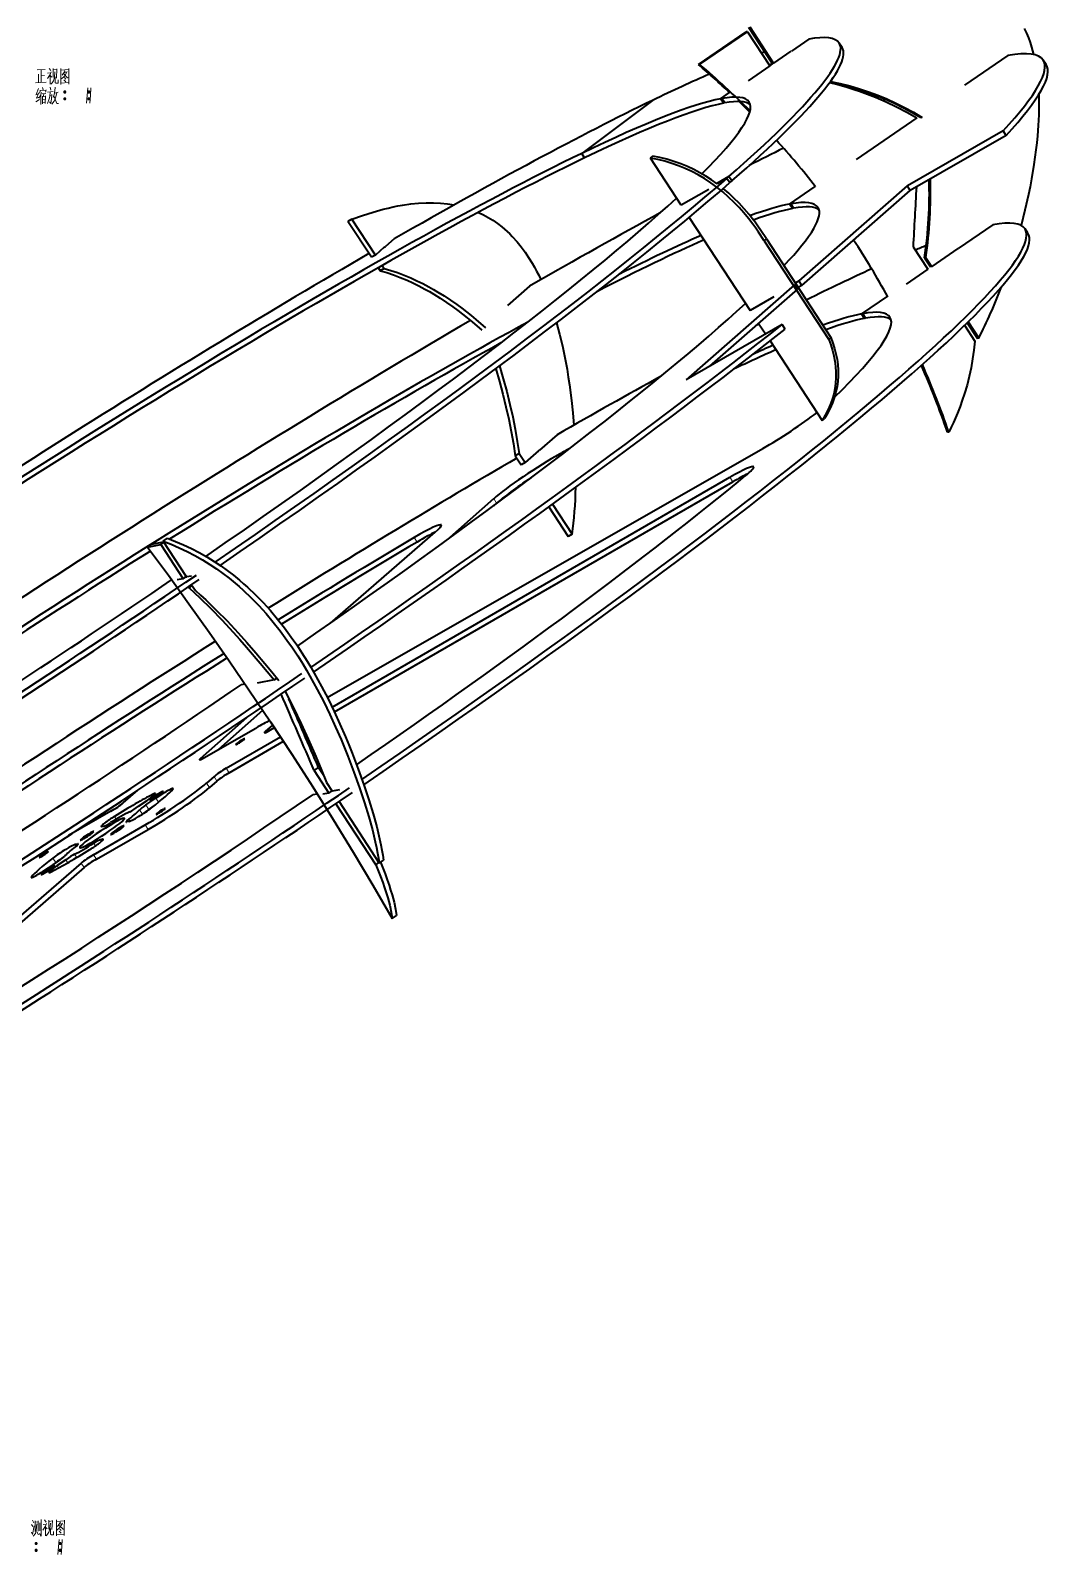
# Model space of a CAD drawing. Extents: x 43 to 1099, y 23 to 775.
# Drawn here: x 867.7 to 1057.9, y 22.9 to 306.1 of the extents above; entities that cross this region are included whole.
import ezdxf

# ---------------------------------------------------------------- set-up
doc = ezdxf.new("R2010")
doc.units = 0

msp = doc.modelspace()

# ---------------------------------------------------------------- linework, layer by layer
at = {"color": 7, "lineweight": 35, "ltscale": 0.199176}
for p, q in [((1005.6, 299.96), (1001.24, 306.62)), ((1005.83, 300), (1001.46, 306.67))]:
    msp.add_line(p, q, dxfattribs=at)
at = {"color": 7, "lineweight": 35, "ltscale": 0.268786}
msp.add_line((991.87, 299.72), (1000.75, 305.79), dxfattribs=at)
at = {"color": 7, "lineweight": 35, "ltscale": 0.268785}
msp.add_line((992.09, 299.76), (1000.97, 305.83), dxfattribs=at)
at = {"color": 7, "lineweight": 35, "ltscale": 0.005749}
for p, q in [((1000.97, 305.83), (1000.75, 305.79)), ((992.09, 299.76), (991.87, 299.72)), ((1034.14, 263.88), (1033.92, 263.83)), ((1035.23, 262.21), (1035.01, 262.17)), ((1043.96, 248.88), (1043.74, 248.84))]:
    msp.add_line(p, q, dxfattribs=at)
at = {"color": 7, "lineweight": 35, "ltscale": 0.189933}
msp.add_line((1000.97, 305.83), (1005.13, 299.47), dxfattribs=at)
at = {"color": 7, "lineweight": 35, "ltscale": 0.097787}
msp.add_line((1012.37, 304.45), (1009.14, 302.25), dxfattribs=at)
at = {"color": 7, "lineweight": 35, "ltscale": 0.024898}
for p, q in [((1018.58, 302.89), (1018.03, 303.73)), ((1010.29, 257.98), (1009.75, 258.82))]:
    msp.add_line(p, q, dxfattribs=at)
at = {"color": 7, "lineweight": 35, "ltscale": 0.09774}
msp.add_line((1009.06, 302.21), (1005.83, 300), dxfattribs=at)
at = {"color": 7, "lineweight": 35, "ltscale": 0.244316}
msp.add_line((1049.4, 301.41), (1041.33, 295.9), dxfattribs=at)
at = {"color": 7, "lineweight": 35, "ltscale": 0.024897}
for p, q in [((1056.5, 299.74), (1055.95, 300.57)), ((996.55, 292.55), (996, 293.39)), ((996.77, 292.59), (996.23, 293.43)), ((1049.05, 286.57), (1048.5, 287.4)), ((970.72, 282.39), (970.18, 283.22)), ((970.72, 282.39), (970.18, 283.22)), ((997.68, 277.74), (997.13, 278.58)), ((998.09, 278.1), (997.54, 278.94)), ((1031.24, 276.34), (1030.7, 277.18)), ((1009.37, 272.97), (1008.82, 273.8)), ((1009.59, 273.01), (1009.05, 273.85)), ((1053.12, 268.37), (1052.58, 269.21)), ((1011.11, 258.7), (1010.57, 259.54)), ((1022.73, 252.56), (1022.18, 253.39)), ((1022.95, 252.6), (1022.41, 253.43))]:
    msp.add_line(p, q, dxfattribs=at)
at = {"color": 7, "lineweight": 35, "ltscale": 0.122174}
for p, q in [((1005.13, 299.47), (1001.1, 296.71)), ((1034.54, 261.68), (1030.51, 258.92))]:
    msp.add_line(p, q, dxfattribs=at)
at = {"color": 7, "lineweight": 35, "ltscale": 0.017303}
msp.add_line((1005.06, 299.58), (1005.64, 299.97), dxfattribs=at)
at = {"color": 7, "lineweight": 35, "ltscale": 0.024173}
msp.add_line((1005.12, 299.5), (1005.91, 300.04), dxfattribs=at)
at = {"color": 7, "lineweight": 35, "ltscale": 0.005751}
msp.add_line((1005.83, 300), (1005.6, 299.96), dxfattribs=at)
at = {"color": 7, "lineweight": 35, "ltscale": 0.001636}
msp.add_line((1005.74, 299.92), (1005.7, 299.98), dxfattribs=at)
at = {"color": 7, "lineweight": 35, "ltscale": 0.000897082}
msp.add_line((1005.91, 300.04), (1005.88, 300.04), dxfattribs=at)
at = {"color": 7, "lineweight": 35, "ltscale": 0.411609}
msp.add_line((983.36, 293.08), (970.18, 283.22), dxfattribs=at)
msp.add_line((983.36, 293.08), (970.18, 283.22), dxfattribs=at)
at = {"color": 7, "lineweight": 35, "ltscale": 0.05057}
msp.add_line((996, 293.39), (997.67, 294.53), dxfattribs=at)
at = {"color": 7, "lineweight": 35, "ltscale": 0.005307}
for p, q in [((996.55, 292.55), (996.72, 292.67)), ((1022.9, 252.68), (1022.73, 252.56))]:
    msp.add_line(p, q, dxfattribs=at)
at = {"color": 7, "lineweight": 35, "ltscale": 0.34209}
msp.add_line((1032.48, 289.81), (1021.18, 282.09), dxfattribs=at)
at = {"color": 7, "lineweight": 35}
for p, q in [((1048.5, 287.4), (1030.7, 277.18)), ((1049.05, 286.57), (1031.24, 276.34)), ((1010.57, 259.54), (1030.7, 277.18)), ((1011.11, 258.7), (1031.24, 276.34)), ((990.17, 271.33), (1001.5, 254.02)), ((1004.09, 266.97), (1016.09, 248.64)), ((1004.5, 267.33), (1016.5, 249)), ((1009.75, 258.82), (989.62, 241.17)), ((1010.29, 257.98), (993.96, 243.67)), ((1007.42, 251.4), (989.62, 241.17)), ((922.89, 182.13), (1003.86, 228.39)), ((923.78, 180.33), (997.74, 223.03)), ((924.21, 179.43), (998.29, 222.2)), ((923.49, 195.95), (942.95, 212.82)), ((877.16, 151.35), (819.16, 101.05)), ((877.7, 150.52), (819.7, 100.22))]:
    msp.add_line(p, q, dxfattribs=at)
at = {"color": 7, "lineweight": 35, "ltscale": 0.013655}
msp.add_line((982.96, 282.35), (983.37, 282.71), dxfattribs=at)
at = {"color": 7, "lineweight": 35, "ltscale": 0.26142}
msp.add_line((988.69, 273.6), (982.96, 282.35), dxfattribs=at)
at = {"color": 7, "lineweight": 35, "ltscale": 0.065237}
msp.add_line((997.54, 278.94), (995.28, 277.64), dxfattribs=at)
at = {"color": 7, "lineweight": 35, "ltscale": 0.050631}
msp.add_line((997.13, 278.58), (995.38, 277.57), dxfattribs=at)
at = {"color": 7, "lineweight": 35, "ltscale": 0.013586}
msp.add_line((998.09, 278.1), (997.62, 277.83), dxfattribs=at)
at = {"color": 7, "lineweight": 35, "ltscale": 0.147439}
msp.add_line((993.8, 276.54), (988.69, 273.6), dxfattribs=at)
at = {"color": 7, "lineweight": 35, "ltscale": 0.144786}
msp.add_line((1008.82, 273.8), (1013.6, 277.07), dxfattribs=at)
at = {"color": 7, "lineweight": 35, "ltscale": 0.005309}
msp.add_line((1009.37, 272.97), (1009.54, 273.09), dxfattribs=at)
at = {"color": 7, "lineweight": 35, "ltscale": 0.021063}
for p, q in [((927.47, 271), (926.74, 270.58)), ((931.83, 264.33), (931.1, 263.92)), ((933.47, 261.83), (932.74, 261.42)), ((958.57, 227.45), (957.84, 227.03)), ((959.66, 225.78), (958.93, 225.36)), ((968.38, 212.45), (967.65, 212.03))]:
    msp.add_line(p, q, dxfattribs=at)
at = {"color": 7, "lineweight": 35, "ltscale": 0.199177}
for p, q in [((931.1, 263.92), (926.74, 270.58)), ((931.83, 264.33), (927.47, 271)), ((896.74, 204.51), (892.37, 211.17))]:
    msp.add_line(p, q, dxfattribs=at)
at = {"color": 7, "lineweight": 35, "ltscale": 0.195481}
msp.add_line((1046.62, 269.97), (1040.16, 265.56), dxfattribs=at)
at = {"color": 7, "lineweight": 35, "ltscale": 0.05465}
msp.add_line((935.35, 267.35), (933.7, 265.9), dxfattribs=at)
at = {"color": 7, "lineweight": 35, "ltscale": 0.013657}
msp.add_line((1004.09, 266.97), (1004.5, 267.33), dxfattribs=at)
at = {"color": 7, "lineweight": 35, "ltscale": 0.054623}
msp.add_line((933.48, 265.77), (931.83, 264.33), dxfattribs=at)
at = {"color": 7, "lineweight": 35, "ltscale": 0.006576}
msp.add_line((933.48, 265.77), (933.7, 265.9), dxfattribs=at)
at = {"color": 7, "lineweight": 35, "ltscale": 0.124485}
for p, q in [((1031.81, 265.85), (1034.54, 261.68)), ((920.47, 168.53), (923.19, 164.36))]:
    msp.add_line(p, q, dxfattribs=at)
at = {"color": 7, "lineweight": 35, "ltscale": 0.049794}
for p, q in [((1033.92, 263.83), (1035.01, 262.17)), ((1034.14, 263.88), (1035.23, 262.21)), ((957.84, 227.03), (958.93, 225.36)), ((958.57, 227.45), (959.66, 225.78)), ((922.73, 166.35), (923.82, 164.68))]:
    msp.add_line(p, q, dxfattribs=at)
at = {"color": 7, "lineweight": 35, "ltscale": 0.14655}
msp.add_line((1040.08, 265.52), (1035.23, 262.21), dxfattribs=at)
at = {"color": 7, "lineweight": 35, "ltscale": 0.017087}
msp.add_line((932.37, 261.99), (932.74, 261.42), dxfattribs=at)
at = {"color": 7, "lineweight": 35, "ltscale": 0.016968}
msp.add_line((933.1, 262.4), (933.47, 261.83), dxfattribs=at)
at = {"color": 7, "lineweight": 35, "ltscale": 0.136561}
msp.add_line((960.49, 258.56), (956.38, 254.96), dxfattribs=at)
at = {"color": 7, "lineweight": 35, "ltscale": 0.02032}
for p, q in [((1010.57, 259.54), (1009.86, 259.13)), ((1011.11, 258.7), (1010.41, 258.3))]:
    msp.add_line(p, q, dxfattribs=at)
at = {"color": 7, "lineweight": 35, "ltscale": 0.126378}
msp.add_line((1005.89, 256.54), (1001.5, 254.02), dxfattribs=at)
at = {"color": 7, "lineweight": 35, "ltscale": 0.146091}
msp.add_line((1027.01, 256.69), (1022.18, 253.39), dxfattribs=at)
at = {"color": 7, "lineweight": 35, "ltscale": 0.059688}
msp.add_line((1003.06, 251.64), (1004.37, 249.65), dxfattribs=at)
at = {"color": 7, "lineweight": 35, "ltscale": 0.024896}
msp.add_line((1007.97, 250.57), (1007.42, 251.4), dxfattribs=at)
at = {"color": 7, "lineweight": 35, "ltscale": 0.087605}
msp.add_line((1041.35, 251.28), (1043.27, 248.35), dxfattribs=at)
at = {"color": 7, "lineweight": 35, "ltscale": 0.087037}
msp.add_line((1041.83, 251.75), (1043.74, 248.84), dxfattribs=at)
at = {"color": 7, "lineweight": 35, "ltscale": 0.090306}
msp.add_line((1041.98, 251.9), (1043.96, 248.88), dxfattribs=at)
at = {"color": 7, "lineweight": 35, "ltscale": 0.009243}
msp.add_line((953.07, 246.83), (953.18, 246.48), dxfattribs=at)
at = {"color": 7, "lineweight": 35, "ltscale": 0.006015}
msp.add_line((953.8, 247.24), (953.88, 247.01), dxfattribs=at)
at = {"color": 7, "lineweight": 35, "ltscale": 0.441638}
msp.add_line((1005.19, 248.39), (1014.87, 233.6), dxfattribs=at)
at = {"color": 7, "lineweight": 35, "ltscale": 0.013656}
for p, q in [((1016.09, 248.64), (1016.5, 249)), ((1014.87, 233.6), (1015.28, 233.96))]:
    msp.add_line(p, q, dxfattribs=at)
at = {"color": 7, "lineweight": 35, "ltscale": 0.109249}
msp.add_line((965.64, 230.95), (962.35, 228.07), dxfattribs=at)
at = {"color": 7, "lineweight": 35, "ltscale": 0.005752}
msp.add_line((1038.4, 231.45), (1038.18, 231.4), dxfattribs=at)
at = {"color": 7, "lineweight": 35, "ltscale": 0.081904}
msp.add_line((962.12, 227.94), (959.66, 225.78), dxfattribs=at)
at = {"color": 7, "lineweight": 35, "ltscale": 0.006575}
msp.add_line((962.12, 227.94), (962.35, 228.07), dxfattribs=at)
at = {"color": 7, "lineweight": 13, "ltscale": 0.00803}
msp.add_line((966.23, 227.08), (966.06, 227.35), dxfattribs=at)
at = {"color": 7, "lineweight": 35, "ltscale": 0.000271609}
msp.add_line((960.59, 222.82), (960.6, 222.81), dxfattribs=at)
at = {"color": 7, "lineweight": 13, "ltscale": 0.024897}
for p, q in [((998.29, 222.2), (997.74, 223.03)), ((954.37, 218.23), (953.82, 219.07)), ((939.58, 210.99), (939.03, 211.83)), ((902.38, 166.59), (901.84, 167.43)), ((904.64, 168.14), (904.09, 168.97)), ((901.01, 165.39), (900.46, 166.22)), ((889.73, 161.32), (889.18, 162.15)), ((889.59, 157.59), (889.05, 158.43)), ((872.43, 151.43), (871.88, 152.27)), ((877.7, 150.52), (877.16, 151.35)), ((879.97, 152.07), (879.43, 152.9))]:
    msp.add_line(p, q, dxfattribs=at)
at = {"color": 7, "lineweight": 35, "ltscale": 0.288389}
msp.add_line((945.19, 211.42), (953.82, 219.07), dxfattribs=at)
at = {"color": 7, "lineweight": 35, "ltscale": 0.017971}
msp.add_line((953.83, 217.76), (954.37, 218.23), dxfattribs=at)
at = {"color": 7, "lineweight": 35, "ltscale": 0.164657}
msp.add_line((964.05, 217.54), (967.65, 212.03), dxfattribs=at)
at = {"color": 7, "lineweight": 35, "ltscale": 0.16689}
msp.add_line((964.73, 218.03), (968.38, 212.45), dxfattribs=at)
at = {"color": 7, "lineweight": 35, "ltscale": 0.024435}
for p, q in [((889.46, 210.08), (890.27, 210.63)), ((920.47, 168.53), (921.27, 169.08))]:
    msp.add_line(p, q, dxfattribs=at)
at = {"color": 7, "lineweight": 35, "ltscale": 0.063252}
msp.add_line((889.46, 210.08), (891.95, 210.55), dxfattribs=at)
at = {"color": 7, "lineweight": 35, "ltscale": 0.055767}
msp.add_line((890.27, 210.63), (892.46, 211.04), dxfattribs=at)
at = {"color": 7, "lineweight": 35, "ltscale": 0.017525}
for p, q in [((891.95, 210.55), (892.53, 210.94)), ((896.11, 204.19), (896.69, 204.59)), ((897.2, 202.52), (897.78, 202.92)), ((931.92, 151.03), (932.5, 151.43))]:
    msp.add_line(p, q, dxfattribs=at)
at = {"color": 7, "lineweight": 35, "ltscale": 0.189934}
msp.add_line((891.95, 210.55), (896.11, 204.19), dxfattribs=at)
at = {"color": 7, "lineweight": 35, "ltscale": 0.024436}
for p, q in [((892.37, 211.17), (893.18, 211.73)), ((932.55, 151.35), (933.36, 151.9)), ((934.98, 141.07), (935.78, 141.62))]:
    msp.add_line(p, q, dxfattribs=at)
at = {"color": 7, "lineweight": 35, "ltscale": 0.028752}
msp.add_line((896.11, 204.19), (894.98, 203.98), dxfattribs=at)
at = {"color": 7, "lineweight": 35, "ltscale": 0.004039}
msp.add_line((896.56, 204.5), (896.72, 204.53), dxfattribs=at)
at = {"color": 7, "lineweight": 35, "ltscale": 0.023}
msp.add_line((897.64, 204.68), (896.74, 204.51), dxfattribs=at)
at = {"color": 7, "lineweight": 35, "ltscale": 0.004447}
msp.add_line((897.1, 202.67), (897.2, 202.52), dxfattribs=at)
at = {"color": 7, "lineweight": 35, "ltscale": 0.03164}
msp.add_line((897.68, 203.07), (898.37, 202.01), dxfattribs=at)
at = {"color": 7, "lineweight": 35, "ltscale": 0.019872}
msp.add_line((907.64, 184.6), (906.86, 184.45), dxfattribs=at)
at = {"color": 7, "lineweight": 35, "ltscale": 0.080501}
msp.add_line((913, 185.37), (909.83, 184.78), dxfattribs=at)
at = {"color": 7, "lineweight": 35, "ltscale": 0.016054}
msp.add_line((913, 185.37), (913.53, 185.73), dxfattribs=at)
at = {"color": 7, "lineweight": 35, "ltscale": 0.288487}
msp.add_line((899.31, 170.77), (907.95, 178.42), dxfattribs=at)
at = {"color": 7, "lineweight": 35, "ltscale": 0.272636}
msp.add_line((902.76, 172.5), (910.92, 179.73), dxfattribs=at)
at = {"color": 7, "lineweight": 35, "ltscale": 0.004107}
msp.add_line((917.08, 178.81), (917.22, 178.89), dxfattribs=at)
at = {"color": 7, "lineweight": 35, "ltscale": 0.277371}
msp.add_line((899.97, 170.9), (909.59, 176.43), dxfattribs=at)
at = {"color": 7, "lineweight": 35, "ltscale": 0.044307}
msp.add_line((911.41, 175.82), (912.75, 176.99), dxfattribs=at)
at = {"color": 7, "lineweight": 13, "ltscale": 0.004906}
msp.add_line((911.52, 175.66), (911.41, 175.82), dxfattribs=at)
at = {"color": 7, "lineweight": 35, "ltscale": 0.029714}
msp.add_line((912.03, 175.92), (913.06, 176.51), dxfattribs=at)
at = {"color": 7, "lineweight": 35, "ltscale": 0.006036}
msp.add_line((917.89, 176.93), (918.1, 177.05), dxfattribs=at)
at = {"color": 7, "lineweight": 35, "ltscale": 0.006811}
msp.add_line((918.28, 176.02), (918.52, 176.15), dxfattribs=at)
at = {"color": 7, "lineweight": 35, "ltscale": 0.291438}
msp.add_line((904.09, 168.97), (914.19, 174.8), dxfattribs=at)
at = {"color": 7, "lineweight": 35, "ltscale": 0.291454}
msp.add_line((904.64, 168.14), (914.74, 173.97), dxfattribs=at)
at = {"color": 7, "lineweight": 13, "ltscale": 0.004769}
msp.add_line((899.42, 170.61), (899.31, 170.77), dxfattribs=at)
at = {"color": 7, "lineweight": 35, "ltscale": 0.045655}
for p, q in [((901.84, 167.43), (900.46, 166.22)), ((902.38, 166.59), (901.01, 165.39))]:
    msp.add_line(p, q, dxfattribs=at)
at = {"color": 7, "lineweight": 35, "ltscale": 0.044099}
msp.add_line((921.27, 169.08), (922.24, 167.6), dxfattribs=at)
at = {"color": 7, "lineweight": 35, "ltscale": 0.091221}
msp.add_line((884.95, 162.52), (887.71, 164.91), dxfattribs=at)
at = {"color": 7, "lineweight": 35, "ltscale": 0.028749}
msp.add_line((923.19, 164.36), (922.06, 164.15), dxfattribs=at)
at = {"color": 7, "lineweight": 35, "ltscale": 0.017527}
msp.add_line((923.19, 164.36), (923.77, 164.76), dxfattribs=at)
at = {"color": 7, "lineweight": 35, "ltscale": 0.034487}
msp.add_line((925.18, 164.93), (923.82, 164.68), dxfattribs=at)
at = {"color": 7, "lineweight": 35, "ltscale": 0.048671}
for p, q in [((887.83, 161.9), (889.44, 163)), ((874.28, 151.97), (872.67, 150.87))]:
    msp.add_line(p, q, dxfattribs=at)
at = {"color": 7, "lineweight": 35, "ltscale": 0.056186}
msp.add_line((889.18, 162.15), (891.04, 163.42), dxfattribs=at)
at = {"color": 7, "lineweight": 35, "ltscale": 0.03107}
msp.add_line((889.73, 161.32), (890.76, 162.02), dxfattribs=at)
at = {"color": 7, "lineweight": 13, "ltscale": 0.007031}
msp.add_line((890.59, 163.85), (890.43, 164.08), dxfattribs=at)
at = {"color": 7, "lineweight": 13, "ltscale": 0.023123}
msp.add_line((891.55, 162.65), (891.04, 163.42), dxfattribs=at)
at = {"color": 7, "lineweight": 35, "ltscale": 0.020367}
msp.add_line((921.02, 164.18), (920.22, 164.04), dxfattribs=at)
at = {"color": 7, "lineweight": 35, "ltscale": 0.339138}
msp.add_line((924.49, 162.38), (931.92, 151.03), dxfattribs=at)
at = {"color": 7, "lineweight": 35, "ltscale": 0.341425}
msp.add_line((925.07, 162.77), (932.55, 151.35), dxfattribs=at)
at = {"color": 7, "lineweight": 35, "ltscale": 0.227067}
msp.add_line((882.68, 160.97), (874.8, 156.45), dxfattribs=at)
at = {"color": 7, "lineweight": 13, "ltscale": 0.015543}
msp.add_line((883.68, 159.49), (883.34, 160.01), dxfattribs=at)
at = {"color": 7, "lineweight": 35, "ltscale": 0.013223}
msp.add_line((886.08, 159.08), (885.56, 158.98), dxfattribs=at)
at = {"color": 7, "lineweight": 13, "ltscale": 0.010665}
msp.add_line((886.24, 159.13), (886.01, 159.48), dxfattribs=at)
at = {"color": 7, "lineweight": 13, "ltscale": 0.024074}
msp.add_line((888.53, 160.42), (888, 161.23), dxfattribs=at)
at = {"color": 7, "lineweight": 35, "ltscale": 0.27737}
for p, q in [((879.43, 152.9), (889.05, 158.43)), ((879.97, 152.07), (889.59, 157.59))]:
    msp.add_line(p, q, dxfattribs=at)
at = {"color": 7, "lineweight": 35, "ltscale": 0.011453}
for p, q in [((880.94, 158.12), (881.39, 158.2)), ((881.17, 155.76), (880.72, 155.67))]:
    msp.add_line(p, q, dxfattribs=at)
at = {"color": 7, "lineweight": 13, "ltscale": 0.018138}
msp.add_line((876.33, 152.38), (875.94, 152.99), dxfattribs=at)
at = {"color": 7, "lineweight": 35, "ltscale": 0.013221}
msp.add_line((876.55, 154.89), (876.03, 154.8), dxfattribs=at)
at = {"color": 7, "lineweight": 13, "ltscale": 0.009136}
msp.add_line((876.23, 154.49), (876.03, 154.8), dxfattribs=at)
at = {"color": 7, "lineweight": 13, "ltscale": 0.001927}
msp.add_line((876.59, 154.83), (876.55, 154.89), dxfattribs=at)
at = {"color": 7, "lineweight": 13, "ltscale": 0.01449}
msp.add_line((879.79, 154.54), (879.48, 155.02), dxfattribs=at)
at = {"color": 7, "lineweight": 13, "ltscale": 0.00895}
msp.add_line((880.92, 155.37), (880.72, 155.67), dxfattribs=at)
at = {"color": 7, "lineweight": 13, "ltscale": 0.002409}
msp.add_line((881.22, 155.67), (881.17, 155.76), dxfattribs=at)
at = {"color": 7, "lineweight": 35, "ltscale": 0.056188}
msp.add_line((871.07, 150.45), (872.92, 151.72), dxfattribs=at)
at = {"color": 7, "lineweight": 13, "ltscale": 0.012599}
msp.add_line((872.95, 150.45), (872.67, 150.87), dxfattribs=at)
at = {"color": 7, "lineweight": 13, "ltscale": 0.017077}
msp.add_line((874.65, 151.4), (874.28, 151.97), dxfattribs=at)
at = {"color": 7, "lineweight": 13, "ltscale": 0.003571}
msp.add_line((868.01, 148.68), (867.93, 148.8), dxfattribs=at)
at = {"color": 7, "lineweight": 35}
for points in [[(1052.41, 306.44), (1052.84, 305.54), (1053.19, 304.72), (1053.51, 303.86), (1053.8, 302.98), (1053.99, 302.3), (1054.17, 301.61)], [(1016.26, 296.39), (1017.79, 296.01), (1019.32, 295.59), (1020.83, 295.12), (1021.83, 294.78), (1022.83, 294.43), (1023.82, 294.05), (1024.8, 293.66), (1026.75, 292.81), (1028.68, 291.89), (1030.59, 290.89), (1032.48, 289.81)], [(1016.34, 296.51), (1018.1, 296.13), (1019.84, 295.69), (1021.57, 295.19), (1023.29, 294.62), (1024.98, 293.99), (1026.67, 293.3), (1028.33, 292.54), (1029.98, 291.72), (1031.61, 290.83), (1033.22, 289.88)], [(1016.4, 296.59), (1018.22, 296.2), (1020.01, 295.75), (1021.8, 295.23), (1023.51, 294.66), (1025.21, 294.03), (1026.89, 293.34), (1028.56, 292.58), (1030.2, 291.76), (1031.83, 290.87), (1033.44, 289.92)], [(1055.13, 294.17), (1055.16, 292.29), (1055.13, 290.37), (1055.03, 288.43), (1054.88, 286.46), (1054.75, 285.18), (1054.6, 283.9), (1054.42, 282.53), (1054.22, 281.15), (1053.78, 278.49), (1053.5, 277.03), (1053.21, 275.58), (1052.56, 272.69), (1051.85, 269.85)], [(1004.09, 266.97), (1003.05, 268.56), (1002.52, 269.33), (1001.98, 270.07), (1001.16, 271.15), (1000.31, 272.18), (999.43, 273.16), (998.54, 274.1), (997.49, 275.11), (996.42, 276.06), (995.31, 276.94), (994.18, 277.77), (993.02, 278.53), (991.83, 279.23), (990.62, 279.87), (989.41, 280.43), (988.17, 280.93), (986.91, 281.37), (985.62, 281.76), (984.3, 282.08), (982.96, 282.35)], [(995.38, 277.57), (994.32, 278.31), (993.25, 279), (992.15, 279.64), (991.03, 280.23), (989.82, 280.79), (988.58, 281.29), (987.32, 281.73), (986.03, 282.12), (984.71, 282.44), (983.37, 282.71)], [(1004.5, 267.33), (1003.47, 268.92), (1002.93, 269.69), (1002.39, 270.44), (1001.85, 271.15), (1001.29, 271.85), (1000.38, 272.93), (999.44, 273.95), (998.48, 274.92), (997.5, 275.84), (996.48, 276.7)], [(927.47, 271), (929.46, 271.71), (931.4, 272.32), (933.29, 272.84), (934.22, 273.07), (935.15, 273.28), (936.03, 273.45), (936.9, 273.61), (938.39, 273.82), (939.83, 273.96), (941.24, 274.04), (942.61, 274.04), (943.94, 273.98), (945.23, 273.85), (946.48, 273.66)], [(950.97, 272.27), (951.9, 271.82), (952.81, 271.33), (953.68, 270.79), (954.53, 270.2), (955.34, 269.56), (955.84, 269.14), (956.33, 268.71), (956.8, 268.25), (957.27, 267.78), (958.17, 266.78), (958.92, 265.86), (959.64, 264.89), (960.32, 263.87), (960.98, 262.8), (961.39, 262.09), (961.78, 261.36), (962.19, 260.57), (962.58, 259.76)], [(932.74, 261.42), (933.98, 261.06), (935.22, 260.64), (936.46, 260.18), (937.71, 259.66), (938.82, 259.15), (939.93, 258.6), (941.04, 258.01), (941.88, 257.54), (942.71, 257.04), (943.89, 256.31), (945.07, 255.53), (946.25, 254.7), (947.14, 254.05), (948.02, 253.37), (948.91, 252.67), (949.8, 251.94), (951.59, 250.4)], [(933.47, 261.83), (934.71, 261.48), (935.95, 261.06), (937.19, 260.6), (938.44, 260.08), (939.55, 259.57), (940.66, 259.02), (941.77, 258.43), (942.61, 257.96), (943.44, 257.46), (944.62, 256.73), (945.8, 255.95), (946.98, 255.12), (947.87, 254.47), (948.75, 253.79), (949.64, 253.09), (950.53, 252.36), (952.32, 250.82)], [(965.52, 251.74), (966.08, 249.62), (966.59, 247.47), (967.04, 245.3), (967.45, 243.11), (967.69, 241.65), (967.91, 240.19), (968.29, 237.28), (968.54, 234.99), (968.74, 232.73)], [(1016.09, 248.64), (1016.46, 247.62), (1016.77, 246.6), (1017.03, 245.6), (1017.22, 244.61), (1017.35, 243.63), (1017.43, 242.57), (1017.43, 241.53), (1017.36, 240.5), (1017.22, 239.48), (1017.01, 238.47), (1016.72, 237.47), (1016.37, 236.49), (1015.94, 235.52), (1015.44, 234.55), (1014.87, 233.6)], [(1016.5, 249), (1016.87, 247.98), (1017.18, 246.96), (1017.44, 245.96), (1017.63, 244.97), (1017.76, 243.99), (1017.84, 242.93), (1017.84, 241.89), (1017.77, 240.86), (1017.63, 239.84), (1017.42, 238.83), (1017.13, 237.83), (1016.78, 236.85), (1016.35, 235.88), (1015.85, 234.91), (1015.28, 233.96)], [(1043.27, 248.35), (1043.08, 246.67), (1042.84, 245.02), (1042.55, 243.38), (1042.2, 241.76), (1041.79, 240.16), (1041.32, 238.58), (1040.92, 237.36), (1040.49, 236.16), (1040.02, 234.96), (1039.64, 234.07), (1039.25, 233.19), (1038.84, 232.32), (1038.4, 231.45)], [(954.91, 243.73), (955.6, 241.33), (956.24, 238.95), (956.82, 236.59), (957.35, 234.24), (957.81, 231.96), (958.21, 229.7), (958.57, 227.45)], [(954.21, 243.21), (954.89, 240.84), (955.52, 238.48), (956.1, 236.15), (956.62, 233.83), (957.08, 231.54), (957.48, 229.28), (957.84, 227.03)], [(889.46, 210.08), (893.35, 204.83), (897.18, 199.54), (900.96, 194.24), (904.68, 188.91), (908.34, 183.56), (912.35, 177.58), (916.3, 171.56), (920.18, 165.52), (923.98, 159.45), (927.72, 153.35), (931.38, 147.23), (934.98, 141.07)], [(892.37, 211.17), (893.89, 210.58), (895.38, 209.94), (896.84, 209.24), (898.28, 208.49), (899.68, 207.69), (901.06, 206.84), (902.28, 206.03), (903.47, 205.18), (904.64, 204.29), (905.79, 203.35), (906.54, 202.71), (907.28, 202.04), (908.74, 200.66), (910.15, 199.22), (911.52, 197.7), (912.85, 196.13), (914.14, 194.49), (915.39, 192.79), (916.41, 191.34), (917.39, 189.86), (918.34, 188.34), (919.01, 187.22), (919.67, 186.09), (920.35, 184.87), (921.02, 183.63), (922.22, 181.31), (923.36, 178.96), (924.44, 176.61), (925.45, 174.28), (926.09, 172.74), (926.7, 171.21), (927.84, 168.23), (928.88, 165.32), (929.8, 162.55), (930.59, 159.94), (931.27, 157.51), (931.82, 155.27), (932.05, 154.21), (932.25, 153.19), (932.41, 152.25), (932.55, 151.35)], [(893.18, 211.73), (894.7, 211.13), (896.19, 210.49), (897.65, 209.79), (899.08, 209.05), (900.49, 208.25), (901.87, 207.39), (903.08, 206.58), (904.28, 205.73), (905.45, 204.84), (906.59, 203.9), (907.35, 203.26), (908.09, 202.59), (909.54, 201.22), (910.96, 199.77), (912.33, 198.26), (913.66, 196.68), (914.95, 195.04), (916.2, 193.35), (917.21, 191.89), (918.19, 190.41), (919.15, 188.89), (919.82, 187.77), (920.48, 186.64), (921.16, 185.42), (921.83, 184.18), (923.03, 181.86), (924.17, 179.51), (925.25, 177.16), (926.26, 174.83), (926.9, 173.29), (927.51, 171.76), (928.65, 168.78), (929.69, 165.87), (930.6, 163.1), (931.4, 160.49), (932.07, 158.07), (932.62, 155.82), (932.85, 154.76), (933.05, 153.74), (933.22, 152.8), (933.36, 151.9)], [(897.2, 202.52), (899.19, 200.66), (901.22, 198.66), (903.3, 196.52), (905.41, 194.24), (906.64, 192.87), (907.88, 191.46), (910.41, 188.51), (913, 185.37)], [(898.37, 202.01), (899.33, 201.16), (900.29, 200.27), (902.25, 198.37), (904.26, 196.33), (906.32, 194.14), (907.95, 192.33), (909.61, 190.42), (911.31, 188.43), (912.59, 186.87), (913.9, 185.27)], [(915.06, 183.24), (916.59, 180.19), (918.02, 177.22), (919.35, 174.35), (920.59, 171.56), (921.71, 168.91), (922.73, 166.35)], [(931.92, 151.03), (932.79, 148.83), (933.19, 147.76), (933.55, 146.73), (933.85, 145.79), (934.12, 144.9), (934.49, 143.53), (934.78, 142.25), (934.98, 141.07)], [(932.76, 151.49), (933.62, 149.33), (934.01, 148.26), (934.37, 147.23), (934.66, 146.32), (934.93, 145.45), (935.3, 144.08), (935.58, 142.81), (935.78, 141.62)]]:
    msp.add_lwpolyline(points, dxfattribs=at)
at = {"color": 7, "lineweight": 13}
for points in [[(868.96, 298.74), (870.46, 298.81)], [(869.24, 297.93), (869.24, 296.36)], [(869.73, 298.74), (869.73, 297.58), (869.73, 296.39)], [(869.73, 297.62), (870.36, 297.69)], [(871.55, 298.35), (871.37, 297.86), (870.88, 297.13)], [(870.92, 298.14), (871.48, 298.21)], [(871.2, 299.02), (871.48, 298.6)], [(871.37, 297.86), (871.37, 296.08)], [(871.37, 297.69), (871.69, 297.37)], [(871.97, 298.98), (871.97, 297.3)], [(872.63, 298.81), (871.97, 298.74)], [(872.28, 298.39), (872.18, 297.34)], [(872.32, 296.36), (872.32, 297.44)], [(872.56, 297.23), (872.63, 298.91)], [(873.4, 299.02), (873.4, 297.55), (873.4, 296.04)], [(873.4, 298.98), (873.4, 297.58), (873.4, 296.18)], [(874.87, 298.84), (873.4, 298.7)], [(873.47, 297.09), (873.96, 297.51)], [(874.17, 298.56), (873.61, 297.76)], [(873.93, 298), (874.63, 297.27)], [(873.96, 298.21), (874.42, 298.28)], [(873.96, 297.51), (874.17, 297.79)], [(874.17, 297.79), (874.52, 298.42)], [(874.84, 296.22), (874.84, 297.58), (874.87, 298.98)], [(868.68, 296.32), (870.64, 296.43)], [(869.24, 295.27), (868.78, 294.19)], [(869.55, 294.96), (869.45, 294.4)], [(869.55, 294.82), (870.6, 294.96)], [(869.8, 294.54), (869.62, 293.98)], [(869.94, 295.45), (870.11, 295.06)], [(870.64, 295.06), (870.5, 294.61)], [(871.41, 294.68), (871.3, 293.77), (871.2, 293.35), (870.88, 292.47)], [(870.92, 294.61), (871.97, 294.75)], [(871.41, 295.52), (871.51, 294.96)], [(871.48, 296.08), (871.76, 296.36)], [(871.76, 296.36), (872, 296.71)], [(872.18, 297.34), (872, 296.71)], [(872.25, 294.82), (872.11, 294.19)], [(872.18, 294.43), (872.88, 294.57)], [(872.32, 295.55), (872.25, 294.82)], [(872.46, 296.25), (872.32, 296.36)], [(872.88, 296.25), (872.46, 296.25)], [(872.88, 296.88), (872.88, 296.25)], [(873.4, 296.29), (874.77, 296.39)], [(873.93, 296.92), (874.28, 296.53)], [(873.93, 294.64), (874.31, 294.64)], [(873.96, 294.75), (874.28, 294.75)], [(874.03, 297.3), (874.28, 297.02)], [(874.63, 297.27), (874.8, 297.3)], [(874.84, 296.11), (874.84, 296.22), (874.77, 296.39)], [(878.37, 295.38), (878.27, 293.98), (878.16, 292.58)], [(878.37, 294.64), (878.76, 294.64)], [(878.41, 294.75), (878.72, 294.75)], [(878.97, 295.38), (878.86, 293.98), (878.76, 292.58)], [(868.71, 292.82), (869.41, 293.21)], [(869.17, 294.26), (868.75, 294.12)], [(868.82, 293.49), (869.34, 293.66)], [(869.31, 294.5), (868.85, 293.49)], [(869.62, 293.98), (869.31, 293.49)], [(869.66, 294.05), (869.66, 292.33)], [(869.87, 294.26), (870.57, 294.36)], [(869.94, 293.84), (869.97, 292.44)], [(869.94, 293.73), (870.46, 293.8)], [(869.97, 293.17), (870.36, 293.24)], [(870.43, 292.68), (870.01, 292.61)], [(870.18, 294.29), (870.11, 293.73)], [(870.5, 293.91), (870.43, 292.51)], [(871.72, 294.19), (871.62, 293.35), (871.48, 292.51), (871.27, 292.79)], [(871.34, 294.01), (871.72, 294.08)], [(872.11, 292.93), (871.72, 292.4)], [(872.11, 294.19), (871.93, 293.63)], [(872.04, 293.94), (872.6, 292.51)], [(872.39, 293.56), (872.11, 292.93)], [(872.6, 294.5), (872.39, 293.56)], [(872.6, 292.51), (872.91, 292.51)], [(873.93, 293.38), (874.31, 293.38)], [(873.96, 294.5), (874.28, 294.5)], [(873.96, 293.49), (874.28, 293.49)], [(873.96, 293.24), (874.28, 293.24)], [(878.37, 293.38), (878.76, 293.38)], [(878.41, 294.5), (878.72, 294.5)], [(878.41, 293.49), (878.72, 293.49)], [(878.41, 293.24), (878.72, 293.24)], [(867.9, 28.42), (868.18, 28.04)], [(868.08, 29.26), (868.32, 28.77)], [(868.6, 27.16), (868.6, 29.12)], [(868.6, 28.88), (869.16, 28.95)], [(868.88, 28.53), (868.81, 27.41)], [(869.16, 29.09), (869.16, 27.2)], [(869.44, 27.27), (869.44, 28.77)], [(869.72, 29.37), (869.72, 27.83), (869.72, 26.29)], [(870.7, 28.63), (870.53, 28.14), (870.04, 27.41)], [(870.07, 28.42), (870.63, 28.49)], [(870.35, 29.3), (870.63, 28.88)], [(871.12, 29.26), (871.12, 27.58)], [(871.79, 29.09), (871.12, 29.02)], [(871.44, 28.67), (871.33, 27.62)], [(871.72, 27.51), (871.79, 29.19)], [(872.56, 29.3), (872.56, 27.83), (872.56, 26.32)], [(872.56, 29.26), (872.56, 27.86), (872.56, 26.46)], [(874.03, 29.12), (872.56, 28.98)], [(873.33, 28.84), (872.77, 28.04)], [(873.12, 28.49), (873.57, 28.56)], [(873.33, 28.07), (873.68, 28.7)], [(873.99, 26.5), (873.99, 27.86), (874.03, 29.26)], [(868.11, 26.6), (867.9, 27.02)], [(868.39, 28.18), (868.11, 26.6)], [(868.22, 26.29), (868.64, 26.78)], [(868.64, 26.78), (868.81, 27.41)], [(869.23, 26.53), (868.88, 27.06)], [(869.72, 26.29), (869.41, 26.74)], [(870.53, 28.14), (870.53, 26.36)], [(870.53, 27.97), (870.84, 27.65)], [(870.63, 26.36), (870.91, 26.64)], [(870.91, 26.64), (871.16, 26.99)], [(871.33, 27.62), (871.16, 26.99)], [(871.47, 26.64), (871.47, 27.72)], [(871.61, 26.53), (871.47, 26.64)], [(872.03, 26.53), (871.61, 26.53)], [(872.03, 27.16), (872.03, 26.53)], [(872.56, 26.57), (873.92, 26.67)], [(872.63, 27.37), (873.12, 27.79)], [(873.05, 25.66), (872.94, 24.26), (872.84, 22.86)], [(873.08, 28.28), (873.78, 27.55)], [(873.08, 27.2), (873.43, 26.81)], [(873.12, 27.79), (873.33, 28.07)], [(873.19, 27.58), (873.43, 27.3)], [(873.64, 25.66), (873.54, 24.26), (873.43, 22.86)], [(873.78, 27.55), (873.96, 27.58)], [(873.99, 26.39), (873.99, 26.5), (873.92, 26.67)], [(868.6, 24.92), (868.99, 24.92)], [(868.6, 23.66), (868.99, 23.66)], [(868.64, 25.03), (868.95, 25.03)], [(868.64, 24.78), (868.95, 24.78)], [(868.64, 23.77), (868.95, 23.77)], [(868.64, 23.52), (868.95, 23.52)], [(873.05, 24.92), (873.43, 24.92)], [(873.05, 23.66), (873.43, 23.66)], [(873.08, 25.03), (873.4, 25.03)], [(873.08, 24.78), (873.4, 24.78)], [(873.08, 23.77), (873.4, 23.77)], [(873.08, 23.52), (873.4, 23.52)]]:
    msp.add_lwpolyline(points, dxfattribs=at)
for points in [[(874.03, 294.43), (874.21, 294.43), (874.31, 294.54), (874.31, 294.71), (874.21, 294.82), (874.03, 294.82), (873.93, 294.71), (873.93, 294.54)], [(878.48, 294.43), (878.65, 294.43), (878.76, 294.54), (878.76, 294.71), (878.65, 294.82), (878.48, 294.82), (878.37, 294.71), (878.37, 294.54)], [(874.03, 293.17), (874.21, 293.17), (874.31, 293.28), (874.31, 293.45), (874.21, 293.56), (874.03, 293.56), (873.93, 293.45), (873.93, 293.28)], [(878.48, 293.17), (878.65, 293.17), (878.76, 293.28), (878.76, 293.45), (878.65, 293.56), (878.48, 293.56), (878.37, 293.45), (878.37, 293.28)], [(868.71, 24.71), (868.88, 24.71), (868.99, 24.82), (868.99, 24.99), (868.88, 25.1), (868.71, 25.1), (868.6, 24.99), (868.6, 24.82)], [(868.71, 23.45), (868.88, 23.45), (868.99, 23.56), (868.99, 23.73), (868.88, 23.84), (868.71, 23.84), (868.6, 23.73), (868.6, 23.56)], [(873.15, 24.71), (873.33, 24.71), (873.43, 24.82), (873.43, 24.99), (873.33, 25.1), (873.15, 25.1), (873.05, 24.99), (873.05, 24.82)], [(873.15, 23.45), (873.33, 23.45), (873.43, 23.56), (873.43, 23.73), (873.33, 23.84), (873.15, 23.84), (873.05, 23.73), (873.05, 23.56)]]:
    msp.add_lwpolyline(points, close=True, dxfattribs=at)
at = {"color": 7, "lineweight": 35}
for centre, radius, start, end in [((888.22, 178.06), 159.83, 46.7444, 49.5713), ((889.34, 179.1), 158.49, 44.9692, 49.5828), ((890.93, 180.94), 155.88, 44.8626, 45.8885), ((893.98, 183.81), 151.68, 37.9066, 42.185), ((951.12, 275.9), 83.67, 351.7109, 1.687), ((951.35, 275.94), 83.67, 351.7109, 1.7462), ((-531.44, 359.16), 1566.04, 356.58389, 356.99375), ((892.31, 182.79), 153.63, 28.7133, 33.2938), ((878.09, 176.05), 169.38, 19.0754, 23.5942), ((878.37, 176.11), 169.33, 19.0749, 23.6374), ((-1900.31, -1042.36), 3069.7, 23.23264, 23.52153), ((-1894.69, -1039.73), 3064.46, 23.23246, 23.49261)]:
    msp.add_arc(centre, radius, start, end, dxfattribs=at)
for centre, major_axis, ratio, start_param, end_param in [((854.87, 196.93), (163.16, 106.79), 0.090643, 5.714247, 6.283143), ((854.87, 196.93), (163.16, 106.79), 0.090643, 6.283143, 6.494517), ((855.42, 196.1), (163.16, 106.79), 0.090643, 5.714247, 6.283143), ((854.87, 196.93), (163.16, 106.79), 0.090643, 0.359461, 0.368957), ((867.69, 177.35), (188.26, 123.22), 0.090643, 5.935776, 6.283093), ((867.69, 177.35), (188.26, 123.22), 0.090643, 6.283093, 6.494858), ((854.87, 196.93), (163.16, 106.79), 0.090643, 0.494356, 0.607028), ((868.24, 176.52), (188.26, 123.22), 0.090643, 5.935776, 6.283093), ((854.87, 196.93), (163.16, 106.79), 0.090643, 0.607028, 0.996729), ((854.87, 196.93), (146.42, 95.84), 0.090643, 0.216753, 0.607077), ((855.42, 196.1), (146.42, 95.84), 0.090643, 0.216753, 0.607077), ((854.87, 196.93), (146.42, 95.84), 0.090643, 5.871109, 6.283181), ((854.87, 196.93), (146.42, 95.84), 0.090643, 6.283181, 6.494224), ((855.42, 196.1), (146.42, 95.84), 0.090643, 0.031335, 0.211038), ((867.69, 177.35), (188.26, 123.22), 0.090643, 0.508593, 0.513455), ((854.87, 196.93), (146.42, 95.84), 0.090643, 0.607077, 1.781835), ((867.69, 177.35), (188.26, 123.22), 0.090643, 0.675071, 0.724136), ((855.42, 196.1), (146.42, 95.84), 0.090643, 0.607077, 1.781835), ((854.87, 196.93), (163.15, 106.79), 0.090643, 4.946005, 5.709118), ((855.42, 196.1), (163.15, 106.79), 0.090643, 4.948219, 5.709118), ((854.87, 196.93), (146.42, 95.84), 0.090643, 4.968187, 5.787639), ((867.69, 177.35), (188.26, 123.22), 0.090643, 0.841791, 0.997071), ((867.69, 177.35), (146.42, 95.84), 0.090643, 0.216753, 0.363559), ((868.24, 176.52), (146.42, 95.84), 0.090643, 0.216753, 0.36217), ((867.69, 177.35), (146.42, 95.84), 0.090643, 5.922503, 6.283181), ((867.69, 177.35), (146.42, 95.84), 0.090643, 6.283181, 6.494224), ((868.24, 176.52), (146.42, 95.84), 0.090643, 0.031335, 0.211038), ((881.05, 156.94), (171.52, 112.27), 0.090643, 4.937915, 6.283182), ((881.05, 156.94), (171.52, 112.27), 0.090643, 6.283182, 6.494642), ((881.6, 156.1), (171.52, 112.27), 0.090643, 4.936669, 6.283182), ((868.24, 176.52), (146.42, 95.84), 0.090643, 0.495572, 0.715121), ((867.69, 177.35), (146.42, 95.84), 0.090643, 0.495572, 0.669562), ((854.87, 196.93), (163.16, 106.79), 0.090643, 1.029552, 1.761278), ((881.05, 156.94), (171.52, 112.27), 0.090643, 0.411201, 0.436413), ((881.05, 156.94), (171.52, 112.27), 0.090643, 0.52791, 0.645597), ((979.84, 355.46), (32.61, -134.69), 0.520549, 0.542515, 0.649339), ((867.69, 177.35), (146.42, 95.84), 0.090643, 4.998562, 5.787613), ((867.69, 177.35), (188.26, 123.22), 0.090643, 1.062878, 1.739335), ((881.05, 156.94), (146.42, 95.84), 0.090643, 0.216753, 0.360649), ((881.6, 156.1), (146.42, 95.84), 0.090643, 0.216753, 0.360649), ((881.05, 156.94), (146.42, 95.84), 0.090643, 5.842, 6.283109), ((881.05, 156.94), (146.42, 95.84), 0.090643, 6.283109, 6.494224), ((881.6, 156.1), (146.42, 95.84), 0.090643, 0.03137, 0.211038), ((867.69, 177.35), (146.42, 95.84), 0.090643, 0.829445, 1.781847), ((867.69, 177.35), (188.26, 123.22), 0.090643, 4.933375, 5.487589), ((868.24, 176.52), (188.26, 123.22), 0.090643, 4.933137, 5.487589), ((881.05, 156.94), (171.52, 112.27), 0.090643, 0.721265, 0.725748), ((868.24, 176.52), (146.42, 95.84), 0.090643, 0.877213, 1.337736), ((881.6, 156.1), (146.42, 95.84), 0.090643, 0.495536, 0.590405), ((881.05, 156.94), (146.42, 95.84), 0.090643, 0.495536, 0.542428), ((881.05, 156.94), (171.52, 112.27), 0.090643, 0.862908, 0.996855), ((1008.09, 232.06), (8.37, 5.48), 0.090643, 4.123433, 5.421752), ((881.05, 156.94), (171.52, 112.27), 0.090643, 1.046476, 1.330899), ((961.2, 223.32), (8.37, 5.48), 0.090643, 0.893399, 2.587543), ((881.05, 156.94), (146.42, 95.84), 0.090643, 0.877258, 0.893399), ((993.76, 219.51), (8.37, 5.48), 0.090643, 6.28314, 7.299932), ((993.76, 219.51), (8.37, 5.48), 0.090643, 5.605788, 6.28314), ((881.05, 156.94), (146.42, 95.84), 0.090643, 4.981356, 5.605788), ((961.75, 222.49), (8.37, 5.48), 0.090643, 1.631309, 2.587543), ((912.92, 301.85), (45.02, -108.08), 0.311258, 0.479916, 0.608757), ((994.31, 218.67), (8.37, 5.48), 0.090643, 0.581429, 1.016747), ((935.72, 208.69), (8.37, 5.48), 0.090643, 0.000044, 1.105188), ((936.26, 207.86), (8.37, 5.48), 0.090643, 0.583296, 1.105188), ((935.72, 208.69), (8.37, 5.48), 0.090643, 5.694229, 6.283229), ((881.05, 156.94), (146.42, 95.84), 0.090643, 1.105188, 1.286621), ((881.6, 156.1), (146.42, 95.84), 0.090643, 1.105188, 1.286058), ((868.24, 176.52), (146.42, 95.84), 0.090643, 1.362463, 1.781847), ((854.87, 196.93), (163.15, 106.79), 0.090643, 4.14345, 4.92372), ((855.42, 196.1), (163.15, 106.79), 0.090643, 4.14345, 4.92372), ((854.87, 196.93), (146.42, 95.84), 0.090643, 4.097891, 4.922901), ((881.05, 156.94), (171.52, 112.27), 0.090643, 1.388569, 1.756601), ((881.05, 156.94), (146.42, 95.84), 0.090643, 1.356398, 1.781835), ((881.6, 156.1), (146.42, 95.84), 0.090643, 1.35624, 1.781835), ((867.69, 177.35), (188.26, 123.22), 0.090643, 4.143108, 4.924062), ((868.24, 176.52), (188.26, 123.22), 0.090643, 4.143108, 4.924062), ((867.69, 177.35), (146.42, 95.84), 0.090643, 4.035711, 4.923439), ((905.48, 172.83), (8.37, 5.48), 0.090643, 0.582297, 0.999294), ((912.87, 176.66), (1.67, 1.1), 0.090643, 2.57009, 3.141612), ((912.87, 176.66), (1.67, 1.1), 0.090643, 3.141612, 4.123433), ((906.71, 173.91), (0.837, 0.548), 0.090643, 6.283163, 9.424755), ((906.71, 173.91), (0.837, 0.548), 0.090643, 3.14157, 4.926284), ((906.71, 173.91), (0.837, 0.548), 0.090643, 4.926284, 6.283163), ((900.79, 171.62), (1.67, 1.1), 0.090643, 2.587543, 3.141565), ((900.79, 171.62), (1.67, 1.1), 0.090643, 3.141565, 4.140886), ((903.3, 168.27), (1.67, 1.1), 0.090643, 1.016747, 2.57009), ((903.84, 167.43), (1.67, 1.1), 0.090643, 1.016747, 2.57009), ((881.05, 156.94), (171.52, 112.27), 0.090643, 4.143325, 4.923845), ((881.6, 156.1), (171.52, 112.27), 0.090643, 4.143325, 4.923845), ((893.16, 162.03), (8.37, 5.48), 0.090643, 4.140886, 5.711683), ((888.87, 162.89), (2.09, 1.37), 0.090643, 4.926284, 6.283215), ((893.7, 161.19), (8.37, 5.48), 0.090643, 4.140886, 5.711683), ((891.14, 163.83), (1.26, 0.82), 0.090643, 0.213895, 3.141606), ((891.14, 163.83), (1.26, 0.82), 0.090643, 3.141606, 6.283199), ((881.05, 156.94), (13.39, 8.76), 0.090643, 5.406013, 6.017352), ((888.87, 162.89), (2.09, 1.37), 0.090643, 0.00003, 0.669494), ((891.72, 163.55), (2.51, 1.64), 0.090643, 6.283165, 8.067877), ((891.14, 163.83), (1.26, 0.82), 0.090643, 0.000014, 0.213895), ((891.72, 163.55), (2.51, 1.64), 0.090643, 6.017352, 6.283165), ((881.05, 156.94), (146.42, 95.84), 0.090643, 4.24678, 4.923427), ((883.5, 161.69), (1.67, 1.1), 0.090643, 4.140886, 5.694229), ((881.05, 156.94), (12.55, 8.21), 0.090643, 0.669494, 1.329093), ((888.5, 160.73), (2.51, 1.64), 0.090643, 3.355488, 5.406013), ((887.38, 161.82), (1.67, 1.1), 0.090643, 3.851805, 4.926284), ((889.64, 162.24), (1.67, 1.1), 0.090643, 1.784692, 2.859171), ((891.92, 160.95), (0.837, 0.548), 0.090643, 0.213895, 3.141606), ((891.92, 160.95), (0.837, 0.548), 0.090643, 3.141606, 6.283199), ((891.92, 160.95), (0.837, 0.548), 0.090643, 0.000014, 0.213895), ((881.05, 156.94), (4.18, 2.74), 0.090643, 0.000014, 3.141606), ((881.05, 156.94), (4.18, 2.74), 0.090643, 3.355488, 6.283199), ((882.96, 159.5), (2.09, 1.37), 0.090643, 1.329093, 3.141587), ((883, 159.3), (1.67, 1.1), 0.090643, 3.355488, 4.429967), ((881.05, 156.94), (7.11, 4.66), 0.090643, 0.710213, 1.288374), ((887.18, 160.08), (1.67, 1.1), 0.090643, 2.281009, 3.141562), ((887.18, 160.08), (1.67, 1.1), 0.090643, 3.141562, 3.355488), ((881.05, 156.94), (7.11, 4.66), 0.090643, 5.422602, 6.000763), ((890.18, 161.4), (1.67, 1.1), 0.090643, 1.784692, 2.680341), ((878.23, 156.41), (1.26, 0.82), 0.090643, 0.213895, 3.141606), ((878.23, 156.41), (1.26, 0.82), 0.090643, 3.141606, 6.283199), ((878.23, 156.41), (1.26, 0.82), 0.090643, 0.000014, 0.213895), ((882.96, 159.5), (2.09, 1.37), 0.090643, 3.141587, 3.355488), ((879.15, 154.38), (2.09, 1.37), 0.090643, 6.28318, 6.497081), ((883.88, 157.46), (1.26, 0.82), 0.090643, 0.000014, 3.141606), ((883.88, 157.46), (1.26, 0.82), 0.090643, 3.141606, 3.355488), ((883.88, 157.46), (1.26, 0.82), 0.090643, 3.355488, 6.283199), ((870.18, 152.93), (0.837, 0.548), 0.090643, 3.14157, 6.283163), ((870.18, 152.93), (0.837, 0.548), 0.090643, 6.283163, 8.067877), ((881.05, 156.94), (12.55, 8.21), 0.090643, 3.811087, 4.470686), ((873.6, 153.14), (2.51, 1.64), 0.090643, 0.213895, 2.26442), ((881.05, 156.94), (7.11, 4.66), 0.090643, 2.281009, 2.859171), ((874.73, 152.06), (1.67, 1.1), 0.090643, 0.710213, 1.784692), ((881.05, 156.94), (7.11, 4.66), 0.090643, 3.851805, 4.429967), ((874.93, 153.79), (1.67, 1.1), 0.090643, 5.422602, 6.283155), ((874.93, 153.79), (1.67, 1.1), 0.090643, 6.283155, 6.497081), ((881.05, 156.94), (4.18, 2.74), 0.090643, 3.141606, 3.355488), ((879.15, 154.38), (2.09, 1.37), 0.090643, 4.470686, 6.28318), ((879.11, 154.57), (1.67, 1.1), 0.090643, 0.213895, 1.288374), ((870.39, 150.33), (2.51, 1.64), 0.090643, 3.141573, 4.926284), ((881.05, 156.94), (13.39, 8.76), 0.090643, 2.26442, 2.875759), ((870.18, 152.93), (0.837, 0.548), 0.090643, 1.784692, 3.14157), ((870.97, 150.05), (1.26, 0.82), 0.090643, 0.000014, 3.141606), ((870.97, 150.05), (1.26, 0.82), 0.090643, 3.355488, 6.283199), ((873.24, 150.98), (2.09, 1.37), 0.090643, 1.784692, 3.141622), ((881.6, 156.1), (13.39, 8.76), 0.090643, 2.26442, 2.324437), ((874.15, 152.31), (2.51, 1.64), 0.090643, 1.563715, 2.26442), ((872.47, 151.64), (1.67, 1.1), 0.090643, 4.926284, 6.000763), ((878.61, 152.18), (1.67, 1.1), 0.090643, 0.999294, 2.552637), ((879.15, 151.35), (1.67, 1.1), 0.090643, 0.999294, 2.552637), ((870.39, 150.33), (2.51, 1.64), 0.090643, 2.875759, 3.141573), ((870.97, 150.05), (1.26, 0.82), 0.090643, 3.141606, 3.355488), ((873.24, 150.98), (2.09, 1.37), 0.090643, 3.141622, 3.811087)]:
    msp.add_ellipse(centre, major_axis=major_axis, ratio=ratio, start_param=start_param, end_param=end_param, dxfattribs=at)

doc.saveas('drawing.dxf')
